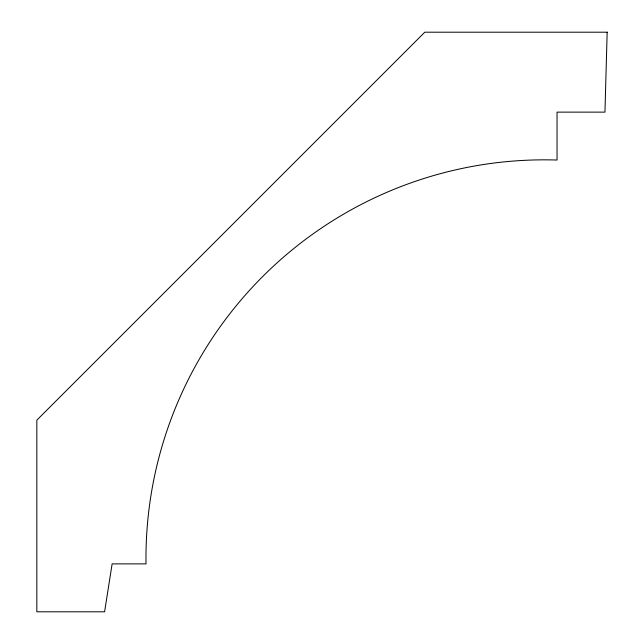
<?xml version="1.0" encoding="UTF-8"?>
<svg xmlns="http://www.w3.org/2000/svg" width="644" height="644" viewBox="0 0 644 644"><rect width="100%" height="100%" fill="white"/><g stroke="black" fill="none" stroke-linecap="round" stroke-linejoin="round"><path stroke-width="0.97" d="M607.163 32.2L604.957 112.128L557.044 112.128L557.044 160.042A398.443 398.443 0 0 0 146.011 563.886L112.128 563.886L104.594 611.8L36.837 611.8L36.837 420.146L424.782 32.2L607.163 32.2"/></g></svg>
